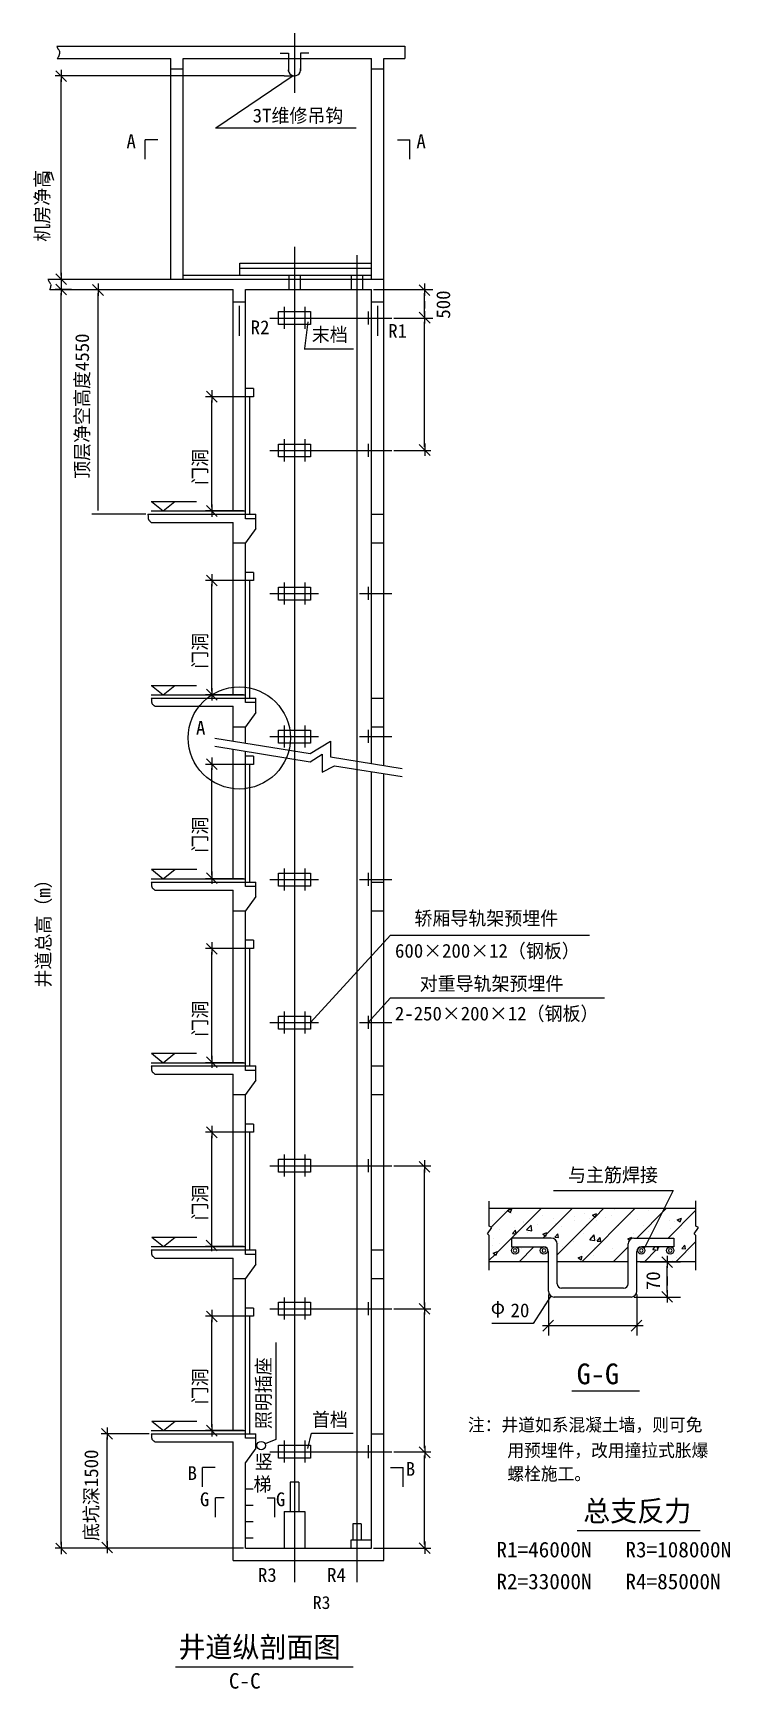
# Model space of a CAD drawing. Header units: metres. Extents: x 690 to 861, y 315 to 720.
import ezdxf

# ---------------------------------------------------------------- set-up
doc = ezdxf.new("R2010")
doc.units = ezdxf.units.M
for name, color, linetype in [('CEN', 1, 'Continuous'), ('DIM', 7, 'Continuous'), ('TK', 3, 'Continuous')]:
    doc.layers.add(name, color=color, linetype=linetype)

# ---------------------------------------------------------------- blocks, each defined once
blk = doc.blocks.new('BLK')
at = {"layer": 'DIM', "color": 7}
blk.add_line((-3.2, 0), (-5.2, 0), dxfattribs=at)
blk = doc.blocks.new('_DIMX')
blk.add_line((-150, 0), (150, 0))
blk.add_lwpolyline([(-121.15, -131.59), (142.15, 131.65)])

msp = doc.modelspace()

# ---------------------------------------------------------------- linework, layer by layer
for p, q in [((696.12, 716.69), (781.2, 716.69)), ((696.2, 713.69), (724.01, 713.69)), ((724.01, 659.69), (724.01, 713.69)), ((727.01, 713.69), (773.01, 713.69)), ((727.01, 659.69), (727.01, 713.69)), ((750.67, 715.02), (752.7, 715.02)), ((752.7, 715.02), (752.7, 710.71)), ((757.73, 715.02), (755.7, 715.02)), ((755.7, 715.02), (755.7, 710.71)), ((773.01, 659.69), (773.01, 713.69)), ((776.01, 540.71), (776.01, 713.69)), ((776.01, 713.69), (781.2, 713.69)), ((781.2, 716.69), (781.2, 713.69)), ((724.01, 711.19), (727.01, 711.19)), ((773.01, 711.19), (776.01, 711.19)), ((720.79, 693.79), (717.73, 693.79)), ((779.38, 693.79), (782.44, 693.79)), ((740.86, 663.59), (773.01, 663.59)), ((740.86, 660.69), (740.86, 663.59)), ((740.86, 662.39), (773.01, 662.39)), ((752.83, 660.69), (752.83, 657.19)), ((755.57, 660.69), (755.57, 657.19)), ((768.08, 660.69), (768.08, 657.19)), ((770.82, 660.69), (770.82, 657.19)), ((693.94, 659.69), (776.01, 659.69)), ((694.37, 657.19), (739.2, 657.19)), ((739.2, 602.99), (739.2, 657.19)), ((742.2, 601.09), (742.2, 657.19)), ((742.2, 657.19), (773.01, 657.19)), ((773.01, 541.19), (773.01, 657.19)), ((773.51, 657.19), (788.01, 657.19)), ((739.2, 654.19), (742.2, 654.19)), ((773.01, 654.19), (776.01, 654.19)), ((786.01, 651.09), (786.01, 656.29)), ((750.28, 648.6), (750.28, 651.78)), ((750.28, 651.78), (758.12, 651.78)), ((758.12, 648.6), (750.28, 648.6)), ((758.12, 651.78), (758.12, 648.6)), ((772.2, 651.82), (772.2, 648.64)), ((778.51, 650.19), (788.01, 650.19)), ((744.2, 632.96), (742.2, 632.96)), ((744.2, 632.96), (744.2, 630.96)), ((744.2, 630.96), (739.2, 630.96)), ((743.2, 630.96), (743.2, 602.19)), ((750.28, 616.2), (750.28, 619.38)), ((750.28, 619.38), (758.12, 619.38)), ((758.12, 616.2), (750.28, 616.2)), ((758.12, 619.38), (758.12, 616.2)), ((772.2, 619.42), (772.2, 616.24)), ((719.2, 605.32), (730.25, 605.32)), ((719.21, 605.32), (722.06, 603)), ((722.06, 603), (724.94, 605.31)), ((718.36, 602.19), (718.39, 602.03)), ((718.36, 602.19), (744.73, 602.19)), ((718.39, 602.03), (718.41, 601.89)), ((718.41, 601.89), (718.42, 601.76)), ((718.42, 601.76), (718.42, 601.65)), ((718.42, 601.65), (718.43, 601.56)), ((718.43, 601.47), (718.42, 601.39)), ((718.42, 601.39), (718.42, 601.32)), ((718.42, 601.32), (718.43, 601.24)), ((718.43, 601.56), (718.43, 601.47)), ((718.43, 601.24), (718.44, 601.17)), ((718.44, 601.17), (718.45, 601.09)), ((718.45, 601.09), (718.47, 601.02)), ((718.47, 601.02), (718.49, 600.95)), ((718.49, 600.95), (718.52, 600.88)), ((718.52, 600.88), (718.56, 600.82)), ((718.56, 600.82), (718.61, 600.75)), ((718.61, 600.75), (718.66, 600.69)), ((718.66, 600.69), (718.72, 600.63)), ((718.72, 600.63), (718.79, 600.57)), ((718.79, 600.57), (718.87, 600.5)), ((718.87, 600.5), (718.95, 600.43)), ((718.95, 600.43), (719.03, 600.36)), ((719.03, 600.36), (719.11, 600.28)), ((719.11, 600.28), (719.2, 600.19)), ((719.2, 603), (724.91, 603)), ((719.2, 600.19), (739.2, 600.19)), ((739.2, 557.99), (739.2, 600.19)), ((744.73, 601.09), (742.2, 601.09)), ((744.73, 598.69), (744.73, 602.19)), ((773.01, 602.19), (776.01, 602.19)), ((744.73, 598.69), (742.2, 595.19)), ((739.2, 595.19), (742.2, 595.19)), ((742.2, 556.09), (742.2, 595.19)), ((773.01, 595.19), (776.01, 595.19)), ((744.2, 587.96), (742.2, 587.96)), ((744.2, 587.96), (744.2, 585.96)), ((744.2, 585.96), (739.2, 585.96)), ((743.2, 585.96), (743.2, 557.19)), ((750.28, 581.2), (750.28, 584.38)), ((750.28, 584.38), (758.12, 584.38)), ((758.12, 584.38), (758.12, 581.2)), ((772.2, 584.42), (772.2, 581.24)), ((758.12, 581.2), (750.28, 581.2)), ((719.2, 560.31), (730.25, 560.31)), ((719.21, 560.31), (722.06, 557.99)), ((722.06, 557.99), (724.94, 560.3)), ((719.2, 557.99), (724.92, 557.99)), ((719.2, 557.19), (719.23, 557.03)), ((719.2, 557.19), (744.73, 557.19)), ((719.23, 557.03), (719.25, 556.89)), ((719.25, 556.89), (719.26, 556.76)), ((719.26, 556.76), (719.26, 556.65)), ((719.26, 556.65), (719.26, 556.56)), ((719.26, 556.56), (719.26, 556.47)), ((719.26, 556.47), (719.26, 556.39)), ((719.26, 556.39), (719.26, 556.32)), ((719.26, 556.32), (719.27, 556.24)), ((719.27, 556.24), (719.28, 556.17)), ((719.28, 556.17), (719.29, 556.09)), ((719.29, 556.09), (719.31, 556.02)), ((719.31, 556.02), (719.33, 555.95)), ((719.33, 555.95), (719.36, 555.88)), ((719.36, 555.88), (719.4, 555.82)), ((719.4, 555.82), (719.45, 555.75)), ((719.45, 555.75), (719.5, 555.69)), ((719.5, 555.69), (719.56, 555.63)), ((719.56, 555.63), (719.63, 555.57)), ((719.63, 555.57), (719.71, 555.5)), ((719.71, 555.5), (719.79, 555.43)), ((719.79, 555.43), (719.87, 555.36)), ((719.87, 555.36), (719.95, 555.28)), ((719.95, 555.28), (720.04, 555.19)), ((720.04, 555.19), (739.2, 555.19)), ((739.2, 546.68), (739.2, 555.19)), ((744.73, 556.09), (742.2, 556.09)), ((744.73, 553.69), (744.73, 557.19)), ((773.01, 557.19), (776.01, 557.19)), ((744.73, 553.69), (742.2, 550.19)), ((739.2, 550.19), (742.2, 550.19)), ((742.2, 546.19), (742.2, 550.19)), ((750.28, 549.38), (758.12, 549.38)), ((750.28, 546.2), (750.28, 549.38)), ((758.12, 549.38), (758.12, 546.2)), ((772.2, 549.42), (772.2, 546.24)), ((773.01, 550.19), (776.01, 550.19)), ((739.2, 512.99), (739.2, 544.68)), ((742.2, 511.09), (742.2, 544.19)), ((744.2, 542.96), (742.2, 542.96)), ((744.2, 542.96), (744.2, 540.96)), ((758.12, 546.2), (750.28, 546.2)), ((744.2, 540.96), (739.2, 540.96)), ((743.2, 540.96), (743.2, 512.19)), ((773.01, 349.19), (773.01, 539.19)), ((776.01, 346.19), (776.01, 538.71)), ((719.26, 515.32), (722.11, 513)), ((719.26, 515.32), (730.31, 515.32)), ((722.11, 513), (725, 515.31)), ((719.2, 512.19), (719.23, 512.03)), ((719.2, 512.19), (744.73, 512.19)), ((719.23, 512.03), (719.25, 511.89)), ((719.25, 511.89), (719.26, 511.76)), ((719.26, 513), (724.97, 513)), ((719.26, 511.76), (719.26, 511.65)), ((719.26, 511.65), (719.26, 511.56)), ((719.26, 511.56), (719.26, 511.47)), ((719.26, 511.47), (719.26, 511.39)), ((719.26, 511.39), (719.26, 511.32)), ((719.26, 511.32), (719.27, 511.24)), ((719.27, 511.24), (719.28, 511.17)), ((719.28, 511.17), (719.29, 511.09)), ((719.29, 511.09), (719.31, 511.02)), ((719.31, 511.02), (719.33, 510.95)), ((719.33, 510.95), (719.36, 510.88)), ((719.36, 510.88), (719.4, 510.82)), ((719.4, 510.82), (719.45, 510.75)), ((719.45, 510.75), (719.5, 510.69)), ((719.5, 510.69), (719.56, 510.63)), ((719.56, 510.63), (719.63, 510.57)), ((719.63, 510.57), (719.71, 510.5)), ((719.71, 510.5), (719.79, 510.43)), ((744.73, 511.09), (742.2, 511.09)), ((744.73, 508.69), (744.73, 512.19)), ((750.28, 511.2), (750.28, 514.38)), ((750.28, 514.38), (758.12, 514.38)), ((758.12, 511.2), (750.28, 511.2)), ((758.12, 514.38), (758.12, 511.2)), ((772.2, 514.42), (772.2, 511.24)), ((773.01, 512.19), (776.01, 512.19)), ((719.79, 510.43), (719.87, 510.36)), ((719.87, 510.36), (719.95, 510.28)), ((719.95, 510.28), (720.04, 510.19)), ((720.04, 510.19), (739.2, 510.19)), ((739.2, 467.99), (739.2, 510.19)), ((744.73, 508.69), (742.2, 505.19)), ((739.2, 505.19), (742.2, 505.19)), ((742.2, 466.09), (742.2, 505.19)), ((773.01, 505.19), (776.01, 505.19)), ((744.2, 495.96), (739.2, 495.96)), ((744.2, 497.96), (742.2, 497.96)), ((743.2, 495.96), (743.2, 467.19)), ((744.2, 497.96), (744.2, 495.96)), ((750.28, 479.38), (758.12, 479.38)), ((750.28, 476.2), (750.28, 479.38)), ((750.28, 479.38), (758.12, 479.38)), ((750.28, 476.2), (750.28, 479.38)), ((758.12, 479.38), (758.12, 476.2)), ((758.12, 479.38), (758.12, 476.2)), ((772.2, 479.42), (772.2, 476.24)), ((772.2, 478.77), (772.2, 476.88)), ((758.12, 476.2), (750.28, 476.2)), ((758.12, 476.2), (750.28, 476.2)), ((719.21, 470.31), (730.26, 470.31)), ((719.22, 470.31), (722.07, 467.99)), ((722.07, 467.99), (724.95, 470.3)), ((719.2, 467.19), (719.23, 467.03)), ((719.2, 467.19), (744.73, 467.19)), ((719.21, 467.99), (724.92, 467.99)), ((719.23, 467.03), (719.25, 466.89)), ((719.25, 466.89), (719.26, 466.76)), ((719.26, 466.76), (719.26, 466.65)), ((719.26, 466.65), (719.26, 466.56)), ((719.26, 466.56), (719.26, 466.47)), ((719.26, 466.47), (719.26, 466.39)), ((719.26, 466.39), (719.26, 466.32)), ((719.26, 466.32), (719.27, 466.24)), ((719.27, 466.24), (719.28, 466.17)), ((719.28, 466.17), (719.29, 466.09)), ((719.29, 466.09), (719.31, 466.02)), ((719.31, 466.02), (719.33, 465.95)), ((719.33, 465.95), (719.36, 465.88)), ((744.73, 466.09), (742.2, 466.09)), ((744.73, 463.69), (744.73, 467.19)), ((773.01, 467.19), (776.01, 467.19)), ((719.36, 465.88), (719.4, 465.82)), ((719.4, 465.82), (719.45, 465.75)), ((719.45, 465.75), (719.5, 465.69)), ((719.5, 465.69), (719.56, 465.63)), ((719.56, 465.63), (719.63, 465.57)), ((719.63, 465.57), (719.71, 465.5)), ((719.71, 465.5), (719.79, 465.43)), ((719.79, 465.43), (719.87, 465.36)), ((719.87, 465.36), (719.95, 465.28)), ((719.95, 465.28), (720.04, 465.19)), ((720.04, 465.19), (739.2, 465.19)), ((739.2, 422.99), (739.2, 465.19)), ((744.73, 463.69), (742.2, 460.19)), ((739.2, 460.19), (742.2, 460.19)), ((742.2, 421.09), (742.2, 460.19)), ((773.01, 460.19), (776.01, 460.19)), ((744.2, 450.96), (739.2, 450.96)), ((744.2, 452.96), (742.2, 452.96)), ((743.2, 450.96), (743.2, 422.19)), ((744.2, 452.96), (744.2, 450.96)), ((750.28, 441.2), (750.28, 444.38)), ((750.28, 444.38), (758.12, 444.38)), ((758.12, 444.38), (758.12, 441.2)), ((772.2, 444.42), (772.2, 441.24)), ((758.12, 441.2), (750.28, 441.2)), ((852.35, 432.29), (801.83, 432.29)), ((802.26, 427.73), (806.35, 431.82)), ((805.65, 431.49), (805.65, 431.49)), ((806.3, 431.85), (807.31, 432.24)), ((806.3, 431.85), (807.02, 431.37)), ((806.43, 431.91), (806.82, 432.29)), ((807.02, 431.37), (807.31, 432.24)), ((807.25, 431.03), (807.25, 431.03)), ((808.36, 426.18), (814.47, 432.29)), ((814.95, 430.7), (814.95, 430.7)), ((815.75, 425.92), (822.13, 432.29)), ((817.51, 429.94), (817.51, 429.94)), ((818.43, 420.94), (827.73, 430.24)), ((822.63, 429.48), (822.63, 429.48)), ((822.66, 430.38), (822.66, 430.38)), ((824.45, 419.3), (837.44, 432.29)), ((825.01, 431.02), (825.01, 431.02)), ((826.25, 429.95), (826.25, 429.95)), ((827.04, 430.7), (828.05, 431.09)), ((827.04, 430.7), (827.76, 430.21)), ((827.76, 430.21), (828.05, 431.09)), ((827.79, 430.3), (829.79, 432.29)), ((830.36, 430.05), (830.36, 430.05)), ((831.72, 430.67), (831.72, 430.67)), ((832.42, 432.04), (832.42, 432.04)), ((836.42, 430.78), (836.42, 430.78)), ((837.88, 425.08), (845.1, 432.29)), ((838.07, 429.73), (838.07, 429.73)), ((840.83, 431.87), (840.83, 431.87)), ((844.84, 432.22), (844.84, 432.22)), ((845.53, 425.08), (852.35, 431.9)), ((847.79, 429.54), (848.8, 429.93)), ((847.79, 429.54), (848.51, 429.06)), ((848.51, 429.06), (848.8, 429.93)), ((802.58, 429.41), (802.58, 429.41)), ((802.81, 428), (802.81, 428)), ((804.44, 427.08), (804.44, 427.08)), ((807.26, 425.08), (808.29, 426.11)), ((807.51, 426.18), (808.21, 427.01)), ((807.51, 426.18), (808.38, 426.1)), ((808.05, 427.56), (808.05, 427.56)), ((808.38, 426.1), (808.21, 427.01)), ((810.22, 429.01), (810.22, 429.01)), ((810.29, 429.09), (810.29, 429.09)), ((810.96, 427.07), (812.09, 428.24)), ((810.96, 427.07), (812.25, 426.87)), ((811.16, 426.44), (811.16, 426.44)), ((812.25, 426.87), (812.09, 428.24)), ((813.52, 428.28), (813.52, 428.28)), ((814.91, 426.04), (815.93, 426.43)), ((814.91, 426.04), (815.63, 425.56)), ((814.91, 425.08), (815.49, 425.65)), ((815.63, 425.56), (815.93, 426.43)), ((817.87, 425.27), (818.56, 426.1)), ((818, 428.76), (818, 428.76)), ((818.73, 425.19), (818.56, 426.1)), ((819.58, 427.89), (819.58, 427.89)), ((824.83, 426.21), (824.83, 426.21)), ((825.7, 428.44), (825.7, 428.44)), ((826.37, 424.68), (827.5, 425.85)), ((827.65, 424.48), (827.5, 425.85)), ((828, 429.33), (828, 429.33)), ((832.24, 427.23), (832.24, 427.23)), ((833.41, 428.11), (833.41, 428.11)), ((837.03, 426.18), (837.03, 426.18)), ((839.54, 428.15), (839.54, 428.15)), ((840.65, 426.65), (840.65, 426.65)), ((841.11, 427.79), (841.11, 427.79)), ((845.78, 429.4), (845.78, 429.4)), ((846.12, 427.37), (846.12, 427.37)), ((847.03, 429.24), (847.03, 429.24)), ((848.82, 427.46), (848.82, 427.46)), ((719.2, 422.19), (719.23, 422.03)), ((719.2, 422.19), (744.73, 422.19)), ((719.23, 422.03), (719.25, 421.89)), ((719.25, 421.89), (719.26, 421.76)), ((719.26, 421.76), (719.26, 421.65)), ((719.26, 421.65), (719.26, 421.56)), ((719.26, 421.56), (719.26, 421.47)), ((719.26, 421.47), (719.26, 421.39)), ((719.26, 421.39), (719.26, 421.32)), ((719.32, 425.31), (722.18, 422.99)), ((719.32, 425.31), (730.37, 425.31)), ((719.32, 422.99), (725.03, 422.99)), ((722.18, 422.99), (725.06, 425.31)), ((744.73, 418.69), (744.73, 422.19)), ((773.01, 422.19), (776.01, 422.19)), ((802.63, 423.19), (802.63, 423.19)), ((802.75, 425), (802.75, 425)), ((802.79, 421.39), (803.8, 421.77)), ((802.79, 421.39), (803.5, 420.9)), ((803.5, 420.9), (803.8, 421.77)), ((803.72, 421.54), (807.24, 425.06)), ((804.25, 421.86), (804.25, 421.86)), ((804.38, 423.69), (804.38, 423.69)), ((816.99, 425.08), (807.24, 425.08)), ((807.24, 425.08), (807.24, 422.91)), ((807.24, 422.91), (815.18, 422.91)), ((809.14, 419.3), (812.75, 422.91)), ((809.72, 422.58), (809.72, 422.58)), ((816.27, 412.09), (816.27, 421.83)), ((817.34, 425.13), (817.34, 425.13)), ((817.87, 425.27), (818.73, 425.19)), ((818.43, 413.89), (818.43, 423.63)), ((818.84, 423.78), (818.84, 423.78)), ((819.79, 423.04), (819.79, 423.04)), ((822.45, 424.26), (822.45, 424.26)), ((824.66, 421.41), (824.66, 421.41)), ((826.37, 424.68), (827.65, 424.48)), ((827.49, 422.71), (827.49, 422.71)), ((827.92, 424.98), (827.92, 424.98)), ((828.22, 424.36), (828.92, 425.19)), ((828.22, 424.36), (829.08, 424.29)), ((829.08, 424.29), (828.92, 425.19)), ((832.07, 422.43), (832.07, 422.43)), ((832.1, 419.3), (835.75, 422.95)), ((835.2, 422.39), (835.2, 422.39)), ((835.66, 424.89), (836.67, 425.27)), ((835.66, 424.89), (836.11, 424.58)), ((835.75, 413.89), (835.75, 423.63)), ((836.55, 424.93), (836.67, 425.27)), ((837.2, 425.08), (846.94, 425.08)), ((837.92, 412.09), (837.92, 421.83)), ((846.94, 422.91), (839, 422.91)), ((839.76, 419.3), (842.62, 422.16)), ((841.78, 422.29), (842.37, 422.91)), ((841.78, 422.29), (843.06, 422.09)), ((842.32, 421.68), (842.32, 421.68)), ((842.9, 422.06), (842.9, 422.06)), ((843.06, 422.09), (842.96, 422.91)), ((843.01, 422.55), (843.37, 422.91)), ((846.94, 425.08), (846.94, 422.91)), ((847.42, 419.3), (852.35, 424.24)), ((848.93, 422.55), (849.62, 423.38)), ((848.93, 422.55), (849.79, 422.48)), ((849.79, 422.48), (849.62, 423.38)), ((850.61, 421.74), (850.61, 421.74)), ((851.43, 422.88), (851.43, 422.88)), ((719.26, 421.32), (719.27, 421.24)), ((719.27, 421.24), (719.28, 421.17)), ((719.28, 421.17), (719.29, 421.09)), ((719.29, 421.09), (719.31, 421.02)), ((719.31, 421.02), (719.33, 420.95)), ((719.33, 420.95), (719.36, 420.88)), ((719.36, 420.88), (719.4, 420.82)), ((719.4, 420.82), (719.45, 420.75)), ((719.45, 420.75), (719.5, 420.69)), ((719.5, 420.69), (719.56, 420.63)), ((719.56, 420.63), (719.63, 420.57)), ((719.63, 420.57), (719.71, 420.5)), ((719.71, 420.5), (719.79, 420.43)), ((719.79, 420.43), (719.87, 420.36)), ((719.87, 420.36), (719.95, 420.28)), ((719.95, 420.28), (720.04, 420.19)), ((720.04, 420.19), (739.2, 420.19)), ((739.2, 377.99), (739.2, 420.19)), ((744.73, 421.09), (742.2, 421.09)), ((744.73, 418.69), (742.2, 415.19)), ((801.83, 419.65), (803.25, 421.07)), ((816.27, 419.3), (801.83, 419.3)), ((809.87, 419.4), (809.87, 419.4)), ((835.75, 419.3), (818.43, 419.3)), ((823.53, 420.23), (824.54, 420.62)), ((823.53, 420.23), (824.25, 419.75)), ((824.25, 419.75), (824.54, 420.62)), ((827.4, 420.72), (827.4, 420.72)), ((833.24, 420.49), (833.24, 420.49)), ((852.35, 419.3), (837.92, 419.3)), ((838.72, 419.3), (848.54, 419.3)), ((844.87, 419.3), (845.29, 419.46)), ((845.23, 419.3), (845.29, 419.46)), ((845.34, 411.76), (845.34, 418.18)), ((846.68, 419.63), (846.68, 419.63)), ((847.7, 420.44), (847.7, 420.44)), ((739.2, 415.19), (742.2, 415.19)), ((742.2, 376.09), (742.2, 415.19)), ((773.01, 415.19), (776.01, 415.19)), ((750.28, 406.2), (750.28, 409.38)), ((750.28, 409.38), (758.12, 409.38)), ((758.12, 409.38), (758.12, 406.2)), ((772.2, 409.42), (772.2, 406.24)), ((836.48, 410.64), (817.71, 410.64)), ((834.67, 412.81), (819.51, 412.81)), ((837.28, 410.64), (848.54, 410.64)), ((744.2, 405.96), (739.2, 405.96)), ((744.2, 407.96), (742.2, 407.96)), ((743.2, 405.96), (743.2, 377.19)), ((744.2, 407.96), (744.2, 405.96)), ((758.12, 406.2), (750.28, 406.2)), ((719.2, 377.19), (719.23, 377.03)), ((719.2, 377.19), (744.73, 377.19)), ((719.23, 377.03), (719.25, 376.89)), ((719.25, 376.89), (719.26, 376.76)), ((719.32, 380.3), (730.37, 380.3)), ((719.32, 377.98), (725.04, 377.98)), ((719.33, 380.31), (722.18, 377.98)), ((722.18, 377.98), (725.07, 380.3)), ((739.2, 377.19), (744.73, 377.19)), ((744.73, 373.69), (744.73, 377.19)), ((773.01, 377.19), (776.01, 377.19)), ((719.26, 376.76), (719.26, 376.65)), ((719.26, 376.65), (719.26, 376.56)), ((719.26, 376.56), (719.26, 376.47)), ((719.26, 376.47), (719.26, 376.39)), ((719.26, 376.39), (719.26, 376.32)), ((719.26, 376.32), (719.27, 376.24)), ((719.27, 376.24), (719.28, 376.17)), ((719.28, 376.17), (719.29, 376.09)), ((719.29, 376.09), (719.31, 376.02)), ((719.31, 376.02), (719.33, 375.95)), ((719.33, 375.95), (719.36, 375.88)), ((719.36, 375.88), (719.4, 375.82)), ((719.4, 375.82), (719.45, 375.75)), ((719.45, 375.75), (719.5, 375.69)), ((719.5, 375.69), (719.56, 375.63)), ((719.56, 375.63), (719.63, 375.57)), ((719.63, 375.57), (719.71, 375.5)), ((719.71, 375.5), (719.79, 375.43)), ((719.79, 375.43), (719.87, 375.36)), ((719.87, 375.36), (719.95, 375.28)), ((719.95, 375.28), (720.04, 375.19)), ((720.04, 375.19), (739.2, 375.19)), ((739.2, 346.19), (739.2, 375.19)), ((744.73, 376.09), (742.2, 376.09)), ((744.73, 373.69), (742.2, 370.19)), ((750.28, 371.2), (750.28, 374.38)), ((750.28, 374.38), (758.12, 374.38)), ((758.12, 374.38), (758.12, 371.2)), ((772.2, 374.42), (772.2, 371.24)), ((734.81, 368.94), (731.75, 368.94)), ((742.2, 349.19), (742.2, 370.19)), ((758.12, 371.2), (750.28, 371.2)), ((777.68, 368.94), (780.74, 368.94)), ((753.16, 365.39), (753.16, 358.19)), ((755.24, 365.39), (753.16, 365.39)), ((755.24, 365.39), (755.24, 358.19)), ((737, 361.51), (734.92, 361.51)), ((742.2, 363.69), (744.1, 363.69)), ((747.55, 361.51), (749.4, 361.51)), ((742.2, 359.69), (744.1, 359.69)), ((751.7, 358.19), (756.7, 358.19)), ((751.7, 358.19), (751.7, 349.19)), ((756.7, 358.19), (756.7, 349.19)), ((742.2, 355.69), (744.1, 355.69)), ((768.43, 355.19), (768.43, 351.19)), ((770.47, 355.19), (768.43, 355.19)), ((770.47, 355.19), (770.47, 351.19)), ((742.2, 351.69), (744.1, 351.69)), ((742.2, 349.19), (773.01, 349.19)), ((768.01, 351.19), (768.01, 349.19)), ((773.01, 351.19), (768.01, 351.19)), ((739.2, 346.19), (776.01, 346.19))]:
    msp.add_line(p, q)
for centre, radius in [((808.12, 422.03), 0.88), ((815.18, 422.03), 0.88), ((839, 422.03), 0.88), ((846.06, 422.03), 0.88), ((746.07, 374.29), 1.05)]:
    msp.add_circle(centre, radius)
for centre, radius, start, end in [((698.67, 717.37), 2.64, 195.03, 201.37), ((693.7, 715.74), 3.24, 320.61, 336.06), ((697.14, 716.77), 1, 201.37, 211.7), ((697.9, 717.25), 1.9, 211.7, 222.64), ((695.55, 715.08), 1.31, 29.42, 42.64), ((695.06, 715.14), 1.76, 336.06, 342.55), ((695.19, 714.88), 1.71, 16.64, 29.42), ((691.13, 716.37), 5.87, 342.55, 346.29), ((696.22, 715.18), 0.64, 355.68, 16.64), ((695.93, 715.2), 0.93, 346.29, 355.68), ((754.2, 710.97), 1.52, 170.42, 9.58), ((696.5, 660.37), 2.64, 195.03, 201.37), ((694.96, 659.77), 1, 201.37, 211.7), ((695.73, 660.25), 1.9, 211.7, 222.64), ((693.37, 658.08), 1.31, 29.42, 42.64), ((691.53, 658.74), 3.24, 331.29, 336.06), ((692.88, 658.14), 1.76, 336.06, 342.55), ((693.02, 657.88), 1.71, 16.64, 29.42), ((688.96, 659.37), 5.87, 342.55, 346.29), ((694.05, 658.18), 0.64, 355.68, 16.64), ((693.76, 658.2), 0.93, 346.29, 355.68), ((815.18, 421.83), 1.08, 0, 90), ((816.99, 423.63), 1.44, 0, 90), ((837.2, 423.63), 1.44, 90, 180), ((839, 421.83), 1.08, 90, 180), ((819.51, 413.89), 1.08, 180, 270), ((834.67, 413.89), 1.08, 270, 0), ((817.71, 412.09), 1.44, 180, 270), ((836.48, 412.09), 1.44, 270, 0)]:
    msp.add_arc(centre, radius, start, end)
at = {"layer": 'CEN'}
for p, q in [((754.2, 719.92), (754.2, 705.3)), ((754.2, 667.59), (754.2, 346.19)), ((769.45, 665.59), (769.45, 346.19)), ((727.01, 660.69), (773.01, 660.69)), ((751.7, 652.93), (751.7, 647.53)), ((756.7, 652.93), (756.7, 647.53)), ((748.2, 650.19), (778.01, 650.19)), ((751.7, 620.53), (751.7, 615.13)), ((756.7, 620.53), (756.7, 615.13)), ((748.2, 617.79), (778.01, 617.79)), ((719.2, 602.99), (742.2, 602.99)), ((751.7, 585.53), (751.7, 580.13)), ((756.7, 585.53), (756.7, 580.13)), ((748.2, 582.79), (760.09, 582.79)), ((770.1, 582.83), (778.01, 582.83)), ((719.2, 557.99), (742.2, 557.99)), ((748.2, 547.79), (760.09, 547.79)), ((751.7, 550.53), (751.7, 545.13)), ((756.7, 550.53), (756.7, 545.13)), ((770.1, 547.83), (778.01, 547.83)), ((751.7, 515.53), (751.7, 510.13)), ((756.7, 515.53), (756.7, 510.13)), ((719.2, 512.99), (742.2, 512.99)), ((748.2, 512.79), (760.09, 512.79)), ((770.1, 512.83), (778.01, 512.83)), ((751.7, 480.53), (751.7, 475.13)), ((756.7, 480.53), (756.7, 475.13)), ((748.2, 477.79), (760.09, 477.79)), ((770.1, 477.83), (778.01, 477.83)), ((719.2, 467.99), (742.2, 467.99)), ((748.2, 442.79), (778.01, 442.79)), ((751.7, 445.53), (751.7, 440.13)), ((756.7, 445.53), (756.7, 440.13)), ((719.2, 422.99), (742.2, 422.99)), ((751.7, 410.53), (751.7, 405.13)), ((756.7, 410.53), (756.7, 405.13)), ((748.2, 407.79), (778.01, 407.79)), ((719.2, 377.99), (742.2, 377.99)), ((748.2, 372.79), (778.01, 372.79)), ((751.7, 375.53), (751.7, 370.13)), ((756.7, 375.53), (756.7, 370.13))]:
    msp.add_line(p, q, dxfattribs=at)
at = {"layer": 'DIM'}
for p, q in [((751.65, 709.44), (695.7, 709.44)), ((753.92, 709.43), (734.95, 696.66)), ((751.65, 709.44), (754.2, 709.44)), ((697.2, 660.59), (697.2, 708.54)), ((717.73, 689.08), (717.73, 693.79)), ((717.73, 691.28), (717.73, 693.28)), ((769.3, 696.63), (734.91, 696.63)), ((782.44, 689.08), (782.44, 693.79)), ((782.44, 691.28), (782.44, 693.28)), ((693.14, 683.86), (693.82, 685.92)), ((694.5, 683.86), (693.82, 685.92)), ((695.4, 683.86), (694.72, 685.92)), ((699.68, 657.19), (695.7, 657.19)), ((696.7, 659.69), (698.7, 659.69)), ((705.68, 657.19), (707.7, 657.19)), ((697.2, 350.09), (697.2, 656.29)), ((706.2, 603.09), (706.2, 656.29)), ((740.7, 653.19), (740.7, 645.85)), ((774.51, 653.19), (774.51, 645.85)), ((786.01, 653.07), (786.01, 654.87)), ((786.01, 654.31), (786.01, 652.51)), ((740.7, 650.99), (740.7, 648.99)), ((757.44, 649.29), (756.62, 642.72)), ((774.51, 650.99), (774.51, 648.99)), ((778.51, 650.19), (787.51, 650.19)), ((786.01, 618.69), (786.01, 649.29)), ((756.6, 642.64), (768.66, 642.64)), ((741.7, 630.96), (732.49, 630.96)), ((733.99, 603.89), (733.99, 630.06)), ((778.51, 617.79), (787.51, 617.79)), ((717.86, 602.19), (704.7, 602.19)), ((741.7, 602.99), (732.49, 602.99)), ((741.7, 585.96), (732.49, 585.96)), ((733.99, 558.89), (733.99, 585.06)), ((741.7, 557.99), (732.49, 557.99)), ((734.7, 547.41), (758.01, 543.63)), ((734.7, 545.41), (758.01, 541.63)), ((758.01, 543.63), (763.01, 546.68)), ((758.01, 541.63), (761.01, 543.46)), ((761.01, 543.46), (761.01, 539.11)), ((763.01, 546.68), (763.01, 542.81)), ((741.7, 540.96), (732.49, 540.96)), ((733.99, 513.89), (733.99, 540.06)), ((761.01, 539.11), (764.01, 540.65)), ((763.01, 542.81), (780.51, 539.98)), ((764.01, 540.65), (780.51, 537.98)), ((741.7, 512.99), (732.49, 512.99)), ((758.12, 477.79), (777.65, 499.22)), ((777.65, 499.22), (826.33, 499.22)), ((741.7, 495.96), (732.49, 495.96)), ((733.99, 468.89), (733.99, 495.06)), ((772.2, 477.83), (777.65, 483.89)), ((777.65, 483.89), (829.99, 483.89)), ((741.7, 467.99), (732.49, 467.99)), ((741.7, 450.96), (732.49, 450.96)), ((733.99, 423.89), (733.99, 450.06)), ((778.51, 442.79), (787.51, 442.79)), ((786.01, 408.69), (786.01, 441.89)), ((801.83, 427.96), (801.83, 434.08)), ((817.56, 436.71), (846.78, 436.71)), ((846.78, 436.71), (839.72, 422.52)), ((852.35, 427.96), (852.35, 434.16)), ((801.36, 426.12), (802.43, 427.64)), ((801.83, 425.69), (801.36, 426.12)), ((802.43, 427.64), (801.83, 427.96)), ((801.83, 417.24), (801.83, 425.69)), ((851.89, 426.12), (852.95, 427.64)), ((852.35, 425.69), (851.89, 426.12)), ((852.95, 427.64), (852.35, 427.96)), ((852.35, 417.24), (852.35, 425.69)), ((741.7, 422.99), (732.49, 422.99)), ((845.34, 414.23), (845.34, 416.48)), ((845.34, 415.71), (845.34, 413.46)), ((816.94, 411.03), (812.56, 404.15)), ((816.27, 411.28), (816.27, 401.26)), ((837.92, 411.28), (837.92, 401.26)), ((741.7, 405.96), (732.49, 405.96)), ((778.51, 407.79), (787.51, 407.79)), ((786.01, 373.69), (786.01, 406.89)), ((815.57, 408.89), (814.33, 406.94)), ((733.99, 378.89), (733.99, 405.06)), ((812.56, 404.15), (802.49, 404.15)), ((817.71, 403.67), (836.48, 403.67)), ((749.7, 375.82), (749.7, 399.51)), ((822.02, 387.66), (838.52, 387.66)), ((718.7, 377.19), (706.91, 377.19)), ((741.7, 377.99), (732.49, 377.99)), ((757.44, 373.61), (758.4, 377.37)), ((758.4, 377.37), (768.52, 377.37)), ((708.41, 350.09), (708.41, 376.29)), ((749.65, 375.82), (747.01, 374.74)), ((778.51, 372.79), (787.51, 372.79)), ((778.51, 372.79), (787.51, 372.79)), ((731.75, 364.23), (731.75, 368.94)), ((780.74, 364.23), (780.74, 368.94)), ((786.01, 350.09), (786.01, 371.89)), ((731.75, 366.43), (731.75, 368.43)), ((780.74, 366.43), (780.74, 368.43)), ((734.92, 356.8), (734.92, 361.51)), ((734.92, 359), (734.92, 360.8)), ((749.4, 356.8), (749.4, 361.51)), ((749.4, 359), (749.4, 360.8)), ((741.7, 349.19), (695.7, 349.19)), ((741.7, 349.19), (706.91, 349.19)), ((773.51, 349.19), (787.51, 349.19)), ((754.2, 348.19), (754.2, 340.85)), ((754.2, 345.99), (754.2, 343.99)), ((769.45, 348.19), (769.45, 340.85)), ((769.45, 345.99), (769.45, 343.99)), ((725.15, 320.19), (768.56, 320.19))]:
    msp.add_line(p, q, dxfattribs=at)
msp.add_circle((740.7, 547.46), 12.5, dxfattribs=at)
for centre, start, end in [((808.12, 422.03), 0, 180), ((808.12, 422.03), 180, 0), ((815.18, 422.03), 0, 180), ((815.18, 422.03), 180, 0), ((839, 422.03), 0, 180), ((839, 422.03), 180, 0), ((846.06, 422.03), 0, 180), ((846.06, 422.03), 180, 0)]:
    msp.add_arc(centre, 0.44, start, end, dxfattribs=at)
at = {"layer": 'TK'}
msp.add_line((823.34, 353.49), (853.4, 353.49), dxfattribs=at)

# ---------------------------------------------------------------- block references
at = {"layer": 'DIM'}
for name, p, xscale, yscale, zscale, rotation in [('_DIMX', (697.19, 709.47), 0.01, 0.01, 0.01, 270), ('_DIMX', (697.19, 659.8), 0.01, 0.01, 0.01, 270), ('_DIMX', (697.19, 657.27), 0.01, 0.01, 0.01, 270), ('_DIMX', (706.18, 657.16), 0.01, 0.01, 0.01, 270), ('_DIMX', (786, 657.14), 0.01, 0.01, 0.01, 270), ('_DIMX', (786.02, 650.4), 0.01, 0.01, 0.01, 270), ('_DIMX', (733.98, 631.06), 0.01, 0.01, 0.01, 270), ('_DIMX', (786.03, 618.01), 0.01, 0.01, 0.01, 270), ('BLK', (706.2, 602.19), 0.9, 0.9, 0.9, 270), ('_DIMX', (733.97, 603.08), 0.01, 0.01, 0.01, 270), ('_DIMX', (733.99, 586.07), 0.01, 0.01, 0.01, 270), ('_DIMX', (733.98, 558.14), 0.01, 0.01, 0.01, 270), ('_DIMX', (733.98, 541.14), 0.01, 0.01, 0.01, 270), ('_DIMX', (733.98, 513.25), 0.01, 0.01, 0.01, 270), ('_DIMX', (733.97, 495.96), 0.01, 0.01, 0.01, 270), ('_DIMX', (733.99, 468.2), 0.01, 0.01, 0.01, 270), ('_DIMX', (733.97, 451.05), 0.01, 0.01, 0.01, 270), ('_DIMX', (786, 442.6), 0.01, 0.01, 0.01, 270), ('_DIMX', (733.95, 423.36), 0.01, 0.01, 0.01, 270), ('_DIMX', (845.33, 419.26), 0.01, 0.01, 0.01, 270), ('_DIMX', (785.99, 407.84), 0.01, 0.01, 0.01, 270), ('_DIMX', (845.33, 410.83), 0.01, 0.01, 0.01, 270), ('_DIMX', (733.98, 406.02), 0.01, 0.01, 0.01, 270), ('_DIMX', (816.35, 403.64), 0.01, 0.01, 0.01, 180), ('_DIMX', (837.91, 403.64), 0.01, 0.01, 0.01, 180), ('_DIMX', (708.38, 377.26), 0.01, 0.01, 0.01, 270), ('_DIMX', (733.97, 378.06), 0.01, 0.01, 0.01, 270), ('_DIMX', (786.04, 372.76), 0.01, 0.01, 0.01, 270), ('_DIMX', (697.19, 349.21), 0.01, 0.01, 0.01, 270), ('_DIMX', (708.4, 349.45), 0.01, 0.01, 0.01, 270), ('_DIMX', (786.03, 349.31), 0.01, 0.01, 0.01, 270)]:
    msp.add_blockref(name, p, dxfattribs=dict(at, xscale=xscale, yscale=yscale, zscale=zscale, rotation=rotation))

# ---------------------------------------------------------------- texts
for s, p in [('500', (792.26, 650.05)), ('70', (843.57, 412.33))]:
    msp.add_text(s, height=3.38, rotation=90).set_placement(p)
for s, height, p in [('3T维修吊钩', 3.38, (743.98, 698.05)), ('A', 3.38, (713.13, 691.75)), ('A', 3.38, (784.01, 691.75)), ('R2', 3.38, (743.49, 646.24)), ('末档', 3.38, (758.43, 644.44)), ('R1', 3.38, (777.12, 645.36)), ('A', 3.38, (730.13, 548.25)), ('轿厢导轨架预埋件', 3.38, (783.52, 501.64)), ('600×200×12（钢板）', 3.38, (778.78, 493.68)), ('对重导轨架预埋件', 3.38, (784.8, 485.64)), ('2-250×200×12（钢板）', 3.38, (778.75, 478.32)), ('与主筋焊接', 3.38, (821.08, 438.84)), ('φ', 3.38, (802.18, 406.52)), ('20', 3.38, (807.03, 405.71)), ('G-G', 5.08, (823.19, 389.31)), ('首档', 3.38, (758.47, 378.96)), ('注：井道如系混凝土墙，则可免', 3.15, (796.61, 377.81)), ('用预埋件，改用撞拉式胀爆', 3.15, (806.24, 371.56)), ('B', 3.38, (728.07, 365.88)), ('竖', 3.38, (744.48, 368.67)), ('B', 3.38, (781.4, 366.9)), ('螺栓施工。', 3.15, (806.24, 365.83)), ('梯', 3.38, (744.19, 363.17)), ('G', 3.38, (731.09, 359.47)), ('G', 3.38, (749.67, 359.47)), ('总支反力', 5.08, (824.79, 355.77)), ('R1=46000N', 3.8, (803.57, 346.95)), ('R3=108000N', 3.8, (835.11, 346.95)), ('R3', 3.38, (745.26, 340.96)), ('R4', 3.38, (762.17, 340.96)), ('R2=33000N', 3.8, (803.57, 339.15)), ('R4=85000N', 3.8, (835.11, 339.15)), ('R3', 3.15, (758.7, 334.32)), ('井道纵剖面图', 5.08, (725.83, 322.46)), ('C-C', 3.8, (738.17, 314.83))]:
    msp.add_text(s, height=height, dxfattribs=at).set_placement(p)
for s, p in [('机房净高', (694.2, 668.87)), ('顶层净空高度4550', (703.97, 610.86)), ('门洞', (732.81, 609.38)), ('门洞', (732.81, 564.38)), ('门洞', (732.81, 519.38)), ('井道总高（m）', (694.5, 486.39)), ('门洞', (732.81, 474.38)), ('门洞', (732.81, 429.38)), ('照明插座', (748.32, 378.33)), ('门洞', (732.81, 384.38)), ('底坑深1500', (706.2, 350.95))]:
    msp.add_text(s, height=3.38, rotation=90, dxfattribs=at).set_placement(p)

doc.saveas('drawing.dxf')
